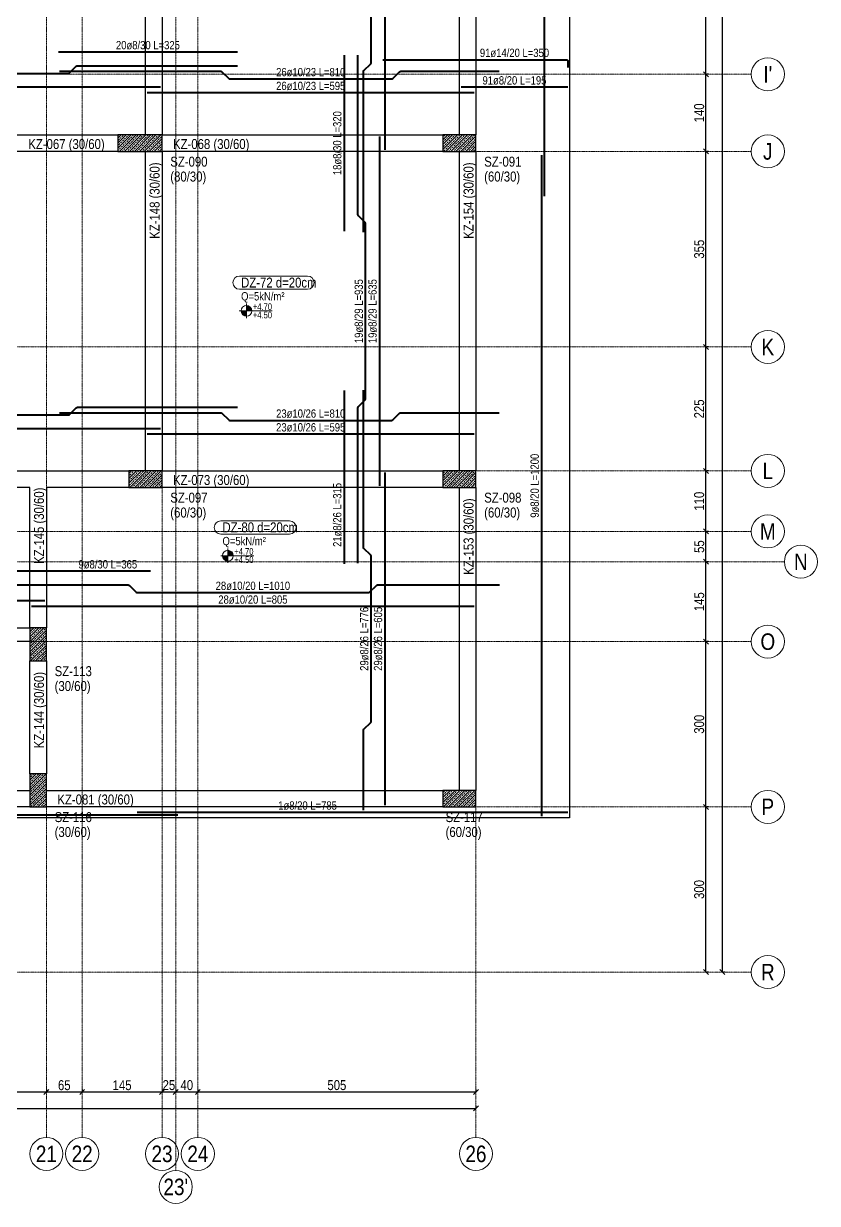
# Model space of a CAD drawing. Header units: millimetres. Extents: x 2356 to 11074, y 522 to 6020.
# Drawn here: x 9632 to 11074, y 522 to 2664 of the extents above; entities that cross this region are included whole.
import ezdxf
from ezdxf.enums import TextEntityAlignment as Align

# ---------------------------------------------------------------- set-up
doc = ezdxf.new("R2010")
doc.units = ezdxf.units.MM
doc.linetypes.add('DASHED', pattern=[0.75, 0.5, -0.25])
for name, color, linetype, lineweight in [('AKS BALONU (BEYKENT)', 7, 'Continuous', 20), ('AKS CIZGISI (BEYKENT)', 252, 'DASHED', 20), ('AKS OLCU (BEYKENT)', 200, 'Continuous', 20), ('AKS YAZISI (BEYKENT)', 3, 'Continuous', 20), ('DONATI (BEYKENT)', 4, 'Continuous', 40), ('DONATI YAZISI (BEYKENT)', 3, 'Continuous', 20), ('DOSEME ISMI (BEYKENT)', 9, 'Continuous', 20), ('DOSEME PAFTA (BEYKENT)', 3, 'Continuous', 20), ('KAT SINIRI (BEYKENT)', 41, 'Continuous', 25), ('KIRIS (BEYKENT)', 2, 'Continuous', 30), ('KIRIS ISMI (BEYKENT)', 40, 'Continuous', 20), ('KOLON (BEYKENT)', 3, 'Continuous', 30), ('KOLON ISMI (BEYKENT)', 91, 'Continuous', 20), ('KOT CIZGISI (BEYKENT)', 7, 'Continuous', 20), ('KOT YAZI (BEYKENT)', 7, 'Continuous', 20), ('TARAMA (BEYKENT)', 252, 'Continuous', 20), ('YUK YAZISI (BEYKENT)', 140, 'Continuous', 20)]:
    doc.layers.add(name, color=color, linetype=linetype, lineweight=lineweight)
doc.styles.add('DONATI YAZISI (BEYKENT)', font='')
doc.styles.add('YAZI (BEYKENT)', font='')
doc.styles.get('DONATI YAZISI (BEYKENT)').set_extended_font_data('Bahnschrift Light Condensed')
doc.styles.get('YAZI (BEYKENT)').set_extended_font_data('Bahnschrift Light Condensed')
doc.dimstyles.new('AKS_OLCU_100', dxfattribs={"dimtxt": 18, "dimasz": 4.5, "dimexe": 1.875, "dimexo": 4.5, "dimgap": 3, "dimtad": 1, "dimdec": 0, "dimrnd": 0.5, "dimzin": 12, "dimdsep": 46, "dimtxsty": 'YAZI (BEYKENT)', "dimtsz": 4.5, "dimcen": 0.09, "dimclrt": 7, "dimadec": 0, "dimazin": 0, "dimtfac": 1, "dimtdec": 4, "dimtix": 1, "dimtmove": 0, "dimatfit": 3, "dimfxl": 1, "dimtolj": 1, "dimtzin": 0, "dimarcsym": 0})
pattern_1 = [(45, (-86089.6365, -4262.8825), (-4.49012806, 4.49012806), []), (45, (-86085.1463, -4262.8825), (-4.49012806, 4.49012806), [3.175, -1.5875])]

# ---------------------------------------------------------------- blocks, each defined once
blk = doc.blocks.new('*D313')
at = {"layer": 'AKS OLCU (BEYKENT)', "color": 0, "lineweight": -2, "transparency": 16777216}
for p, q in [((3009, 690.3), (3018, 699.3)), ((3013.5, 699.3), (3013.5, 696.7)), ((3013.5, 694.8), (10453.5, 694.8)), ((10449, 690.3), (10458, 699.3)), ((10453.5, 699.3), (10453.5, 696.7))]:
    blk.add_line(p, q, dxfattribs=at)
at = {"layer": 'Defpoints', "color": 0, "transparency": 16777216}
for p in [(3013.5, 694.8), (10453.5, 694.8), (10453.5, 694.8)]:
    blk.add_point(p, dxfattribs=at)
at = {"layer": 'AKS OLCU (BEYKENT)', "color": 7, "transparency": 16777216, "insert": (6733.5, 707), "char_height": 18, "attachment_point": 5, "style": 'YAZI (BEYKENT)'}
blk.add_mtext('\\A1;7440', dxfattribs=at)
blk = doc.blocks.new('*D343')
at = {"layer": 'AKS OLCU (BEYKENT)', "color": 0, "lineweight": -2, "transparency": 16777216}
for p, q in [((9194, 720.3), (9203, 729.3)), ((9198.5, 729.3), (9198.5, 726.7)), ((9669, 720.3), (9678, 729.3)), ((9673.5, 729.3), (9673.5, 726.7)), ((9198.5, 724.8), (9673.5, 724.8))]:
    blk.add_line(p, q, dxfattribs=at)
at = {"layer": 'Defpoints', "color": 0, "transparency": 16777216}
for p in [(9198.5, 724.8), (9673.5, 724.8), (9673.5, 724.8)]:
    blk.add_point(p, dxfattribs=at)
at = {"layer": 'AKS OLCU (BEYKENT)', "color": 7, "transparency": 16777216, "insert": (9436, 736.9), "char_height": 18, "attachment_point": 5, "style": 'YAZI (BEYKENT)'}
blk.add_mtext('\\A1;475', dxfattribs=at)
blk = doc.blocks.new('*D344')
at = {"layer": 'AKS OLCU (BEYKENT)', "color": 0, "lineweight": -2, "transparency": 16777216}
for p, q in [((9669, 720.3), (9678, 729.3)), ((9673.5, 729.3), (9673.5, 726.7)), ((9734, 720.3), (9743, 729.3)), ((9738.5, 729.3), (9738.5, 726.7)), ((9673.5, 724.8), (9738.5, 724.8))]:
    blk.add_line(p, q, dxfattribs=at)
at = {"layer": 'Defpoints', "color": 0, "transparency": 16777216}
for p in [(9673.5, 724.8), (9738.5, 724.8), (9738.5, 724.8)]:
    blk.add_point(p, dxfattribs=at)
at = {"layer": 'AKS OLCU (BEYKENT)', "color": 7, "transparency": 16777216, "insert": (9706, 736.9), "char_height": 18, "attachment_point": 5, "style": 'YAZI (BEYKENT)'}
blk.add_mtext('\\A1;65', dxfattribs=at)
blk = doc.blocks.new('*D345')
at = {"layer": 'AKS OLCU (BEYKENT)', "color": 0, "lineweight": -2, "transparency": 16777216}
for p, q in [((9734, 720.3), (9743, 729.3)), ((9738.5, 729.3), (9738.5, 726.7)), ((9879, 720.3), (9888, 729.3)), ((9883.5, 729.3), (9883.5, 726.7)), ((9738.5, 724.8), (9883.5, 724.8))]:
    blk.add_line(p, q, dxfattribs=at)
at = {"layer": 'Defpoints', "color": 0, "transparency": 16777216}
for p in [(9738.5, 724.8), (9883.5, 724.8), (9883.5, 724.8)]:
    blk.add_point(p, dxfattribs=at)
at = {"layer": 'AKS OLCU (BEYKENT)', "color": 7, "transparency": 16777216, "insert": (9811, 736.9), "char_height": 18, "attachment_point": 5, "style": 'YAZI (BEYKENT)'}
blk.add_mtext('\\A1;145', dxfattribs=at)
blk = doc.blocks.new('*D346')
at = {"layer": 'AKS OLCU (BEYKENT)', "color": 0, "lineweight": -2, "transparency": 16777216}
for p, q in [((9879, 720.3), (9888, 729.3)), ((9883.5, 729.3), (9883.5, 726.7)), ((9904, 720.3), (9913, 729.3)), ((9908.5, 729.3), (9908.5, 726.7)), ((9883.5, 724.8), (9908.5, 724.8))]:
    blk.add_line(p, q, dxfattribs=at)
at = {"layer": 'Defpoints', "color": 0, "transparency": 16777216}
for p in [(9883.5, 724.8), (9908.5, 724.8), (9908.5, 724.8)]:
    blk.add_point(p, dxfattribs=at)
at = {"layer": 'AKS OLCU (BEYKENT)', "color": 7, "transparency": 16777216, "insert": (9896, 737), "char_height": 18, "attachment_point": 5, "style": 'YAZI (BEYKENT)'}
blk.add_mtext('\\A1;25', dxfattribs=at)
blk = doc.blocks.new('*D347')
at = {"layer": 'AKS OLCU (BEYKENT)', "color": 0, "lineweight": -2, "transparency": 16777216}
for p, q in [((9904, 720.3), (9913, 729.3)), ((9908.5, 729.3), (9908.5, 726.7)), ((9944, 720.3), (9953, 729.3)), ((9948.5, 729.3), (9948.5, 726.7)), ((9908.5, 724.8), (9948.5, 724.8))]:
    blk.add_line(p, q, dxfattribs=at)
at = {"layer": 'Defpoints', "color": 0, "transparency": 16777216}
for p in [(9908.5, 724.8), (9948.5, 724.8), (9948.5, 724.8)]:
    blk.add_point(p, dxfattribs=at)
at = {"layer": 'AKS OLCU (BEYKENT)', "color": 7, "transparency": 16777216, "insert": (9928.5, 737), "char_height": 18, "attachment_point": 5, "style": 'YAZI (BEYKENT)'}
blk.add_mtext('\\A1;40', dxfattribs=at)
blk = doc.blocks.new('*D348')
at = {"layer": 'AKS OLCU (BEYKENT)', "color": 0, "lineweight": -2, "transparency": 16777216}
for p, q in [((9944, 720.3), (9953, 729.3)), ((9948.5, 729.3), (9948.5, 726.7)), ((10449, 720.3), (10458, 729.3)), ((10453.5, 729.3), (10453.5, 726.7)), ((9948.5, 724.8), (10453.5, 724.8))]:
    blk.add_line(p, q, dxfattribs=at)
at = {"layer": 'Defpoints', "color": 0, "transparency": 16777216}
for p in [(9948.5, 724.8), (10453.5, 724.8), (10453.5, 724.8)]:
    blk.add_point(p, dxfattribs=at)
at = {"layer": 'AKS OLCU (BEYKENT)', "color": 7, "transparency": 16777216, "insert": (10201, 737), "char_height": 18, "attachment_point": 5, "style": 'YAZI (BEYKENT)'}
blk.add_mtext('\\A1;505', dxfattribs=at)
blk = doc.blocks.new('*D368')
at = {"layer": 'AKS OLCU (BEYKENT)', "color": 0, "lineweight": -2, "transparency": 16777216}
for p, q in [((10905.5, 5157.8), (10896.5, 5166.8)), ((10901, 942.3), (10901, 5162.3)), ((10905.5, 5162.3), (10902.9, 5162.3)), ((10905.5, 937.8), (10896.5, 946.8)), ((10905.5, 942.3), (10902.9, 942.3))]:
    blk.add_line(p, q, dxfattribs=at)
at = {"layer": 'Defpoints', "color": 0, "transparency": 16777216}
for p in [(10901, 5162.3), (10901, 5162.3), (10901, 942.3)]:
    blk.add_point(p, dxfattribs=at)
at = {"layer": 'AKS OLCU (BEYKENT)', "color": 7, "transparency": 16777216, "insert": (10888.9, 3052.3), "char_height": 18, "attachment_point": 5, "rotation": 90, "style": 'YAZI (BEYKENT)'}
blk.add_mtext('\\A1;4220', dxfattribs=at)
blk = doc.blocks.new('*D369')
at = {"layer": 'AKS OLCU (BEYKENT)', "color": 0, "lineweight": -2, "transparency": 16777216}
for p, q in [((10875.5, 1237.8), (10866.5, 1246.8)), ((10871, 942.3), (10871, 1242.3)), ((10875.5, 1242.3), (10872.9, 1242.3)), ((10875.5, 937.8), (10866.5, 946.8)), ((10875.5, 942.3), (10872.9, 942.3))]:
    blk.add_line(p, q, dxfattribs=at)
at = {"layer": 'Defpoints', "color": 0, "transparency": 16777216}
for p in [(10871, 1242.3), (10871, 1242.3), (10871, 942.3)]:
    blk.add_point(p, dxfattribs=at)
at = {"layer": 'AKS OLCU (BEYKENT)', "color": 7, "transparency": 16777216, "insert": (10858.9, 1092.3), "char_height": 18, "attachment_point": 5, "rotation": 90, "style": 'YAZI (BEYKENT)'}
blk.add_mtext('\\A1;300', dxfattribs=at)
blk = doc.blocks.new('*D370')
at = {"layer": 'AKS OLCU (BEYKENT)', "color": 0, "lineweight": -2, "transparency": 16777216}
for p, q in [((10875.5, 1537.8), (10866.5, 1546.8)), ((10871, 1242.3), (10871, 1542.3)), ((10875.5, 1542.3), (10872.9, 1542.3)), ((10875.5, 1237.8), (10866.5, 1246.8)), ((10875.5, 1242.3), (10872.9, 1242.3))]:
    blk.add_line(p, q, dxfattribs=at)
at = {"layer": 'Defpoints', "color": 0, "transparency": 16777216}
for p in [(10871, 1542.3), (10871, 1542.3), (10871, 1242.3)]:
    blk.add_point(p, dxfattribs=at)
at = {"layer": 'AKS OLCU (BEYKENT)', "color": 7, "transparency": 16777216, "insert": (10858.9, 1392.3), "char_height": 18, "attachment_point": 5, "rotation": 90, "style": 'YAZI (BEYKENT)'}
blk.add_mtext('\\A1;300', dxfattribs=at)
blk = doc.blocks.new('*D371')
at = {"layer": 'AKS OLCU (BEYKENT)', "color": 0, "lineweight": -2, "transparency": 16777216}
for p, q in [((10875.5, 1682.8), (10866.5, 1691.8)), ((10871, 1542.3), (10871, 1687.3)), ((10875.5, 1687.3), (10872.9, 1687.3)), ((10875.5, 1537.8), (10866.5, 1546.8)), ((10875.5, 1542.3), (10872.9, 1542.3))]:
    blk.add_line(p, q, dxfattribs=at)
at = {"layer": 'Defpoints', "color": 0, "transparency": 16777216}
for p in [(10871, 1687.3), (10871, 1687.3), (10871, 1542.3)]:
    blk.add_point(p, dxfattribs=at)
at = {"layer": 'AKS OLCU (BEYKENT)', "color": 7, "transparency": 16777216, "insert": (10859, 1614.8), "char_height": 18, "attachment_point": 5, "rotation": 90, "style": 'YAZI (BEYKENT)'}
blk.add_mtext('\\A1;145', dxfattribs=at)
blk = doc.blocks.new('*D372')
at = {"layer": 'AKS OLCU (BEYKENT)', "color": 0, "lineweight": -2, "transparency": 16777216}
for p, q in [((10875.5, 1737.8), (10866.5, 1746.8)), ((10871, 1687.3), (10871, 1742.3)), ((10875.5, 1742.3), (10872.9, 1742.3)), ((10875.5, 1682.8), (10866.5, 1691.8)), ((10875.5, 1687.3), (10872.9, 1687.3))]:
    blk.add_line(p, q, dxfattribs=at)
at = {"layer": 'Defpoints', "color": 0, "transparency": 16777216}
for p in [(10871, 1742.3), (10871, 1742.3), (10871, 1687.3)]:
    blk.add_point(p, dxfattribs=at)
at = {"layer": 'AKS OLCU (BEYKENT)', "color": 7, "transparency": 16777216, "insert": (10859, 1714.8), "char_height": 18, "attachment_point": 5, "rotation": 90, "style": 'YAZI (BEYKENT)'}
blk.add_mtext('\\A1;55', dxfattribs=at)
blk = doc.blocks.new('*D373')
at = {"layer": 'AKS OLCU (BEYKENT)', "color": 0, "lineweight": -2, "transparency": 16777216}
for p, q in [((10875.5, 1847.8), (10866.5, 1856.8)), ((10871, 1742.3), (10871, 1852.3)), ((10875.5, 1852.3), (10872.9, 1852.3)), ((10875.5, 1737.8), (10866.5, 1746.8)), ((10875.5, 1742.3), (10872.9, 1742.3))]:
    blk.add_line(p, q, dxfattribs=at)
at = {"layer": 'Defpoints', "color": 0, "transparency": 16777216}
for p in [(10871, 1852.3), (10871, 1852.3), (10871, 1742.3)]:
    blk.add_point(p, dxfattribs=at)
at = {"layer": 'AKS OLCU (BEYKENT)', "color": 7, "transparency": 16777216, "insert": (10858.9, 1797.3), "char_height": 18, "attachment_point": 5, "rotation": 90, "style": 'YAZI (BEYKENT)'}
blk.add_mtext('\\A1;110', dxfattribs=at)
blk = doc.blocks.new('*D374')
at = {"layer": 'AKS OLCU (BEYKENT)', "color": 0, "lineweight": -2, "transparency": 16777216}
for p, q in [((10875.5, 2072.8), (10866.5, 2081.8)), ((10871, 1852.3), (10871, 2077.3)), ((10875.5, 2077.3), (10872.9, 2077.3)), ((10875.5, 1847.8), (10866.5, 1856.8)), ((10875.5, 1852.3), (10872.9, 1852.3))]:
    blk.add_line(p, q, dxfattribs=at)
at = {"layer": 'Defpoints', "color": 0, "transparency": 16777216}
for p in [(10871, 2077.3), (10871, 2077.3), (10871, 1852.3)]:
    blk.add_point(p, dxfattribs=at)
at = {"layer": 'AKS OLCU (BEYKENT)', "color": 7, "transparency": 16777216, "insert": (10858.9, 1964.8), "char_height": 18, "attachment_point": 5, "rotation": 90, "style": 'YAZI (BEYKENT)'}
blk.add_mtext('\\A1;225', dxfattribs=at)
blk = doc.blocks.new('*D375')
at = {"layer": 'AKS OLCU (BEYKENT)', "color": 0, "lineweight": -2, "transparency": 16777216}
for p, q in [((10875.5, 2427.8), (10866.5, 2436.8)), ((10871, 2077.3), (10871, 2432.3)), ((10875.5, 2432.3), (10872.9, 2432.3)), ((10875.5, 2072.8), (10866.5, 2081.8)), ((10875.5, 2077.3), (10872.9, 2077.3))]:
    blk.add_line(p, q, dxfattribs=at)
at = {"layer": 'Defpoints', "color": 0, "transparency": 16777216}
for p in [(10871, 2432.3), (10871, 2432.3), (10871, 2077.3)]:
    blk.add_point(p, dxfattribs=at)
at = {"layer": 'AKS OLCU (BEYKENT)', "color": 7, "transparency": 16777216, "insert": (10858.9, 2254.8), "char_height": 18, "attachment_point": 5, "rotation": 90, "style": 'YAZI (BEYKENT)'}
blk.add_mtext('\\A1;355', dxfattribs=at)
blk = doc.blocks.new('*D376')
at = {"layer": 'AKS OLCU (BEYKENT)', "color": 0, "lineweight": -2, "transparency": 16777216}
for p, q in [((10875.5, 2567.8), (10866.5, 2576.8)), ((10871, 2432.3), (10871, 2572.3)), ((10875.5, 2572.3), (10872.9, 2572.3)), ((10875.5, 2427.8), (10866.5, 2436.8)), ((10875.5, 2432.3), (10872.9, 2432.3))]:
    blk.add_line(p, q, dxfattribs=at)
at = {"layer": 'Defpoints', "color": 0, "transparency": 16777216}
for p in [(10871, 2572.3), (10871, 2572.3), (10871, 2432.3)]:
    blk.add_point(p, dxfattribs=at)
at = {"layer": 'AKS OLCU (BEYKENT)', "color": 7, "transparency": 16777216, "insert": (10858.9, 2502.3), "char_height": 18, "attachment_point": 5, "rotation": 90, "style": 'YAZI (BEYKENT)'}
blk.add_mtext('\\A1;140', dxfattribs=at)
blk = doc.blocks.new('*D377')
at = {"layer": 'AKS OLCU (BEYKENT)', "color": 0, "lineweight": -2, "transparency": 16777216}
for p, q in [((10875.5, 3037.8), (10866.5, 3046.8)), ((10871, 2572.3), (10871, 3042.3)), ((10875.5, 3042.3), (10872.9, 3042.3)), ((10875.5, 2567.8), (10866.5, 2576.8)), ((10875.5, 2572.3), (10872.9, 2572.3))]:
    blk.add_line(p, q, dxfattribs=at)
at = {"layer": 'Defpoints', "color": 0, "transparency": 16777216}
for p in [(10871, 3042.3), (10871, 3042.3), (10871, 2572.3)]:
    blk.add_point(p, dxfattribs=at)
at = {"layer": 'AKS OLCU (BEYKENT)', "color": 7, "transparency": 16777216, "insert": (10858.9, 2807.3), "char_height": 18, "attachment_point": 5, "rotation": 90, "style": 'YAZI (BEYKENT)'}
blk.add_mtext('\\A1;470', dxfattribs=at)

msp = doc.modelspace()

# ---------------------------------------------------------------- hatches: boundary and pattern name
at = {"layer": 'KOT CIZGISI (BEYKENT)', "true_color": 0x000000}
h = msp.add_hatch(color=18, dxfattribs=at)
h.dxf.hatch_style = 1
h.paths.add_polyline_path([(10036.8, 2142.8), (10027.1, 2142.8, 0.414214), (10036.8, 2133)])
h = msp.add_hatch(color=18, dxfattribs=at)
h.dxf.hatch_style = 1
h.paths.add_polyline_path([(10036.8, 2152.6), (10036.8, 2142.8), (10046.6, 2142.8, 0.414214)])
h = msp.add_hatch(color=18, dxfattribs=at)
h.dxf.hatch_style = 1
h.paths.add_polyline_path([(10003.1, 1698.3), (9993.3, 1698.3, 0.414214), (10003.1, 1688.6)])
h = msp.add_hatch(color=18, dxfattribs=at)
h.dxf.hatch_style = 1
h.paths.add_polyline_path([(10003.1, 1708.1), (10003.1, 1698.3), (10012.9, 1698.3, 0.414214)])
at = {"layer": 'TARAMA (BEYKENT)'}
h = msp.add_hatch(dxfattribs=at)
h.set_pattern_fill('ANSI33', color=256, style=0)
h.set_pattern_definition(pattern_1)
h.paths.add_polyline_path([(9803.5, 2432.3), (9883.5, 2432.3), (9883.5, 2462.3), (9803.5, 2462.3)], flags=16)
h = msp.add_hatch(dxfattribs=at)
h.set_pattern_fill('ANSI33', color=256, style=0)
h.set_pattern_definition(pattern_1)
h.paths.add_polyline_path([(10393.5, 2432.3), (10453.5, 2432.3), (10453.5, 2462.3), (10393.5, 2462.3)], flags=16)
h = msp.add_hatch(dxfattribs=at)
h.set_pattern_fill('ANSI33', color=256, style=0)
h.set_pattern_definition(pattern_1)
h.paths.add_polyline_path([(9823.5, 1822.3), (9883.5, 1822.3), (9883.5, 1852.3), (9823.5, 1852.3)], flags=16)
h = msp.add_hatch(dxfattribs=at)
h.set_pattern_fill('ANSI33', color=256, style=0)
h.set_pattern_definition(pattern_1)
h.paths.add_polyline_path([(10393.5, 1822.3), (10453.5, 1822.3), (10453.5, 1852.3), (10393.5, 1852.3)], flags=16)
h = msp.add_hatch(dxfattribs=at)
h.set_pattern_fill('ANSI33', color=256, style=0)
h.set_pattern_definition(pattern_1)
h.paths.add_polyline_path([(9643.5, 1507.3), (9673.5, 1507.3), (9673.5, 1567.3), (9643.5, 1567.3)], flags=16)
h = msp.add_hatch(dxfattribs=at)
h.set_pattern_fill('ANSI33', color=256, style=0)
h.set_pattern_definition(pattern_1)
h.paths.add_polyline_path([(9643.5, 1242.3), (9673.5, 1242.3), (9673.5, 1302.3), (9643.5, 1302.3)], flags=16)
h = msp.add_hatch(dxfattribs=at)
h.set_pattern_fill('ANSI33', color=256, style=0)
h.set_pattern_definition(pattern_1)
h.paths.add_polyline_path([(10393.5, 1242.3), (10453.5, 1242.3), (10453.5, 1272.3), (10393.5, 1272.3)], flags=16)

# ---------------------------------------------------------------- linework, layer by layer
at = {"layer": 'AKS BALONU (BEYKENT)'}
for centre in [(10983.5, 2572.3), (10983.5, 2432.3), (10983.5, 2077.3), (10983.5, 1852.3), (10983.5, 1742.3), (11043.5, 1687.3), (10983.5, 1542.3), (10983.5, 1242.3), (10983.5, 942.3), (9673.5, 612.3), (9738.5, 612.3), (9883.5, 612.3), (9948.5, 612.3), (10453.5, 612.3), (9908.5, 552.3)]:
    msp.add_circle(centre, 30, dxfattribs=at)
at = {"layer": 'AKS CIZGISI (BEYKENT)', "color": 175, "true_color": 0x4554a5}
for p, q in [((9908.5, 582.3), (9908.5, 5722.3)), ((2713.5, 2572.3), (10953.5, 2572.3))]:
    msp.add_line(p, q, dxfattribs=at)
at = {"layer": 'AKS CIZGISI (BEYKENT)'}
for p, q in [((9673.5, 642.3), (9673.5, 5662.3)), ((9738.5, 642.3), (9738.5, 5662.3)), ((9883.5, 642.3), (9883.5, 5662.3)), ((9948.5, 642.3), (9948.5, 5662.3)), ((10453.5, 642.3), (10453.5, 5662.3)), ((2713.5, 2432.3), (10953.5, 2432.3)), ((2713.5, 2077.3), (10953.5, 2077.3)), ((2713.5, 1852.3), (10953.5, 1852.3)), ((2713.5, 1742.3), (10953.5, 1742.3)), ((2653.5, 1687.3), (11013.5, 1687.3)), ((2713.5, 1542.3), (10953.5, 1542.3)), ((2713.5, 1242.3), (10953.5, 1242.3)), ((2713.5, 942.3), (10953.5, 942.3))]:
    msp.add_line(p, q, dxfattribs=at)
at = {"layer": 'DONATI (BEYKENT)'}
for points in [[(10577.6, 3551.1), (10577.6, 2351.1)], [(10288.2, 3069.3), (10288.2, 2435.3)], [(10020.5, 2612.8), (9695.3, 2612.8)], [(10214.2, 2607.3), (10214.2, 2287.3)], [(9880.5, 2548.8), (9201.5, 2548.8)], [(10450.5, 2538.8), (9856.5, 2538.8)], [(10620.5, 2548.8), (10426.5, 2548.8)], [(10278.2, 2459.3), (10278.2, 1825.3)], [(10572.6, 2425.3), (10572.6, 1225.3)], [(10214.2, 1998.3), (10214.2, 1683.8)], [(9880.5, 1928.9), (9201.5, 1928.9)], [(10450.5, 1918.9), (9856.5, 1918.9)], [(10288.2, 1849.3), (10288.2, 1245.3)], [(9862.5, 1670.2), (9497, 1670.2)], [(9670.5, 1616.2), (9036.5, 1616.2)], [(10450.5, 1606.2), (9646.5, 1606.2)], [(9912.3, 1227.3), (9312.3, 1227.3)], [(10620.5, 1232.3), (9838.1, 1232.3)]]:
    msp.add_lwpolyline(points, dxfattribs=at)
for points in [[(10249.2, 2285.8), (10249.2, 2577.1, -0.198912), (10250.1, 2579.2), (10262.4, 2591.5, 0.198912), (10263.2, 2593.6), (10263.2, 2911.1, 0.198912), (10262.4, 2913.2), (10250.1, 2925.5, -0.198912), (10249.2, 2927.6), (10249.2, 3213.8)], [(10239.2, 1684.8), (10239.2, 1967.1, -0.198912), (10240.1, 1969.2), (10252.4, 1981.5, 0.198912), (10253.2, 1983.6), (10253.2, 2301.1, 0.198912), (10252.4, 2303.2), (10240.1, 2315.5, -0.198912), (10239.2, 2317.6), (10239.2, 2607.3)], [(10284.5, 2598.8), (10617.5, 2598.8, -0.414214), (10620.5, 2595.8), (10620.5, 2584.8)], [(9067.8, 2587.8), (9352.3, 2587.8, -0.198912), (9354.4, 2586.9), (9366.7, 2574.7, 0.198912), (9368.8, 2573.8), (9713.3, 2573.8, 0.198912), (9715.4, 2574.7), (9727.7, 2586.9, -0.198912), (9729.8, 2587.8), (10020.5, 2587.8)], [(9697.3, 2577.8), (9990.3, 2577.8, -0.198912), (9992.4, 2576.9), (10004.7, 2564.7, 0.198912), (10006.8, 2563.8), (10300.3, 2563.8, 0.198912), (10302.4, 2564.7), (10314.7, 2576.9, -0.198912), (10316.8, 2577.8), (10495.8, 2577.8)], [(10249.2, 1236.1), (10249.2, 1381.1, -0.198912), (10250.1, 1383.2), (10262.4, 1395.5, 0.198912), (10263.2, 1397.6), (10263.2, 1697.1, 0.198912), (10262.4, 1699.2), (10250.1, 1711.5, -0.198912), (10249.2, 1713.6), (10249.2, 1998.8)], [(9067.8, 1967.9), (9352.3, 1967.9, -0.198912), (9354.4, 1967), (9366.7, 1954.8, 0.198912), (9368.8, 1953.9), (9713.3, 1953.9, 0.198912), (9715.4, 1954.8), (9727.7, 1967, -0.198912), (9729.8, 1967.9), (10020.5, 1967.9)], [(9697.3, 1957.9), (9990.3, 1957.9, -0.198912), (9992.4, 1957), (10004.7, 1944.8, 0.198912), (10006.8, 1943.9), (10300.3, 1943.9, 0.198912), (10302.4, 1944.8), (10314.7, 1957, -0.198912), (10316.8, 1957.9), (10495.8, 1957.9)], [(9498, 1645.2), (9822.3, 1645.2, -0.198912), (9824.4, 1644.3), (9836.7, 1632.1, 0.198912), (9838.8, 1631.2), (10258.3, 1631.2, 0.198912), (10260.4, 1632.1), (10272.7, 1644.3, -0.198912), (10274.8, 1645.2), (10496.3, 1645.2)]]:
    msp.add_lwpolyline(points, format="xyb", dxfattribs=at)
at = {"layer": 'DOSEME PAFTA (BEYKENT)'}
for points in [[(10024.1, 2206.1), (10147.6, 2206.1, -1), (10147.6, 2182.1), (10024.1, 2182.1, -1)], [(9990.3, 1761.6), (10115, 1761.6, -1), (10115, 1737.6), (9990.3, 1737.6, -1)]]:
    msp.add_lwpolyline(points, format="xyb", close=True, dxfattribs=at)
at = {"layer": 'KAT SINIRI (BEYKENT)'}
msp.add_lwpolyline([(3513.5, 4740.2), (4135.7, 5362.3), (5533.5, 5362.3), (5533.5, 5332.3), (8633.5, 5332.3), (8633.5, 5362.3), (10031.4, 5362.3), (10653.5, 4740.2), (10653.5, 3042.3), (10623.5, 3042.3), (10623.5, 1222.3), (8183.5, 1222.3), (8183.5, 1872.3), (8463.5, 1872.3), (8463.5, 3022.3), (5733.5, 3022.3), (5733.5, 1572.3), (3543.5, 1572.3), (3543.5, 3042.3), (3513.5, 3042.3)], close=True, dxfattribs=at)
at = {"layer": 'KIRIS (BEYKENT)'}
for p, q in [((9853.5, 2462.3), (9853.5, 3042.3)), ((9883.5, 3042.3), (9883.5, 2462.3)), ((10423.5, 2462.3), (10423.5, 3042.3)), ((10453.5, 3042.3), (10453.5, 2462.3)), ((9423.5, 2462.3), (9803.5, 2462.3)), ((9883.5, 2462.3), (10393.5, 2462.3)), ((9803.5, 2432.3), (9423.5, 2432.3)), ((9853.5, 1852.3), (9853.5, 2432.3)), ((10393.5, 2432.3), (9883.5, 2432.3)), ((9883.5, 2432.3), (9883.5, 1852.3)), ((10423.5, 1852.3), (10423.5, 2432.3)), ((10453.5, 2432.3), (10453.5, 1852.3)), ((9233.5, 1852.3), (9823.5, 1852.3)), ((9883.5, 1852.3), (10393.5, 1852.3)), ((9643.5, 1822.3), (9233.5, 1822.3)), ((9643.5, 1567.3), (9643.5, 1822.3)), ((9823.5, 1822.3), (9673.5, 1822.3)), ((9673.5, 1822.3), (9673.5, 1567.3)), ((10393.5, 1822.3), (9883.5, 1822.3)), ((10423.5, 1272.3), (10423.5, 1822.3)), ((10453.5, 1822.3), (10453.5, 1272.3)), ((9063.5, 1567.3), (9643.5, 1567.3)), ((9643.5, 1542.3), (9063.5, 1542.3)), ((9643.5, 1302.3), (9643.5, 1507.3)), ((9673.5, 1507.3), (9673.5, 1302.3)), ((9063.5, 1272.3), (9643.5, 1272.3)), ((9673.5, 1272.3), (10393.5, 1272.3)), ((9643.5, 1242.3), (9063.5, 1242.3)), ((10393.5, 1242.3), (9673.5, 1242.3))]:
    msp.add_line(p, q, dxfattribs=at)
at = {"layer": 'KOLON (BEYKENT)'}
for points in [[(9803.5, 2432.3), (9883.5, 2432.3), (9883.5, 2462.3), (9803.5, 2462.3)], [(10393.5, 2432.3), (10453.5, 2432.3), (10453.5, 2462.3), (10393.5, 2462.3)], [(9823.5, 1822.3), (9883.5, 1822.3), (9883.5, 1852.3), (9823.5, 1852.3)], [(10393.5, 1822.3), (10453.5, 1822.3), (10453.5, 1852.3), (10393.5, 1852.3)], [(9643.5, 1507.3), (9673.5, 1507.3), (9673.5, 1567.3), (9643.5, 1567.3)], [(9643.5, 1242.3), (9673.5, 1242.3), (9673.5, 1302.3), (9643.5, 1302.3)], [(10393.5, 1242.3), (10453.5, 1242.3), (10453.5, 1272.3), (10393.5, 1272.3)]]:
    msp.add_lwpolyline(points, close=True, dxfattribs=at)
at = {"layer": 'KOT CIZGISI (BEYKENT)'}
for p, q in [((10023.8, 2142.8), (10083.8, 2142.8)), ((10036.8, 2155.9), (10036.8, 2129.8)), ((9990.1, 1698.3), (10050.1, 1698.3)), ((10003.1, 1711.4), (10003.1, 1685.3))]:
    msp.add_line(p, q, dxfattribs=at)
for centre in [(10036.8, 2142.8), (10003.1, 1698.3)]:
    msp.add_circle(centre, 9.78, dxfattribs=at)

# ---------------------------------------------------------------- texts
at = {"layer": 'AKS YAZISI (BEYKENT)', "style": 'YAZI (BEYKENT)'}
for s, p in [("I'", (10983.5, 2572.3)), ('J', (10983.5, 2432.3)), ('K', (10983.5, 2077.3)), ('L', (10983.5, 1852.3)), ('M', (10983.5, 1742.3)), ('N', (11043.5, 1687.3)), ('O', (10983.5, 1542.3)), ('P', (10983.5, 1242.3)), ('R', (10983.5, 942.3)), ('21', (9673.5, 612.3)), ('22', (9738.5, 612.3)), ('23', (9883.5, 612.3)), ('24', (9948.5, 612.3)), ('26', (10453.5, 612.3)), ("23'", (9908.5, 552.3))]:
    msp.add_text(s, height=30, dxfattribs=at).set_placement(p, align=Align.MIDDLE_CENTER)
at = {"layer": 'DONATI YAZISI (BEYKENT)', "style": 'DONATI YAZISI (BEYKENT)'}
for s, p in [('20ø8/30 L=325', (9857.9, 2625.3)), ('91ø14/20 L=350', (10523.5, 2611.3)), ('26ø10/23 L=810', (10153.5, 2576.3)), ('26ø10/23 L=595', (10153.5, 2551.3)), ('91ø8/20 L=195', (10523.5, 2561.3)), ('23ø10/26 L=810', (10153.5, 1956.4)), ('23ø10/26 L=595', (10153.5, 1931.4)), ('9ø8/30 L=365', (9785.1, 1682.7)), ('28ø10/20 L=1010', (10048.5, 1643.7)), ('28ø10/20 L=805', (10048.5, 1618.7)), ('1ø8/20 L=785', (10147.8, 1244.8))]:
    msp.add_text(s, height=15, dxfattribs=at).set_placement(p, align=Align.MIDDLE_CENTER)
for s, p in [('18ø8/30 L=320', (10201.7, 2447.3)), ('19ø8/29 L=935', (10240.7, 2142.3)), ('19ø8/29 L=635', (10265.7, 2142.3)), ('9ø8/20 L=1200', (10560.1, 1825.3)), ('21ø8/26 L=315', (10201.7, 1772.3)), ('29ø8/26 L=776', (10250.7, 1547.3)), ('29ø8/26 L=605', (10275.7, 1547.3))]:
    msp.add_text(s, height=15, rotation=90, dxfattribs=at).set_placement(p, align=Align.MIDDLE_CENTER)
at = {"layer": 'DOSEME ISMI (BEYKENT)', "style": 'YAZI (BEYKENT)'}
for s, p in [('DZ-72 d=20cm', (10027.1, 2179.8)), ('DZ-80 d=20cm', (9993.3, 1735.4))]:
    msp.add_text(s, height=18, dxfattribs=at).set_placement(p, align=Align.BOTTOM_LEFT)
at = {"layer": 'KIRIS ISMI (BEYKENT)', "style": 'YAZI (BEYKENT)'}
for s, p in [('KZ-067 (30/60)', (9640.7, 2431.3)), ('KZ-068 (30/60)', (9903.5, 2431.3)), ('KZ-073 (30/60)', (9903.5, 1821.3)), ('KZ-081 (30/60)', (9693.5, 1241.3))]:
    msp.add_text(s, height=18, dxfattribs=at).set_placement(p, align=Align.BOTTOM_LEFT)
for s, p in [('KZ-148 (30/60)', (9884.5, 2412.3)), ('KZ-154 (30/60)', (10454.5, 2412.3)), ('KZ-145 (30/60)', (9674.5, 1822)), ('KZ-153 (30/60)', (10454.5, 1802.3)), ('KZ-144 (30/60)', (9674.5, 1487.3))]:
    msp.add_text(s, height=18, rotation=90, dxfattribs=at).set_placement(p, align=Align.BOTTOM_RIGHT)
at = {"layer": 'KOLON ISMI (BEYKENT)', "style": 'YAZI (BEYKENT)'}
for s, p in [('SZ-090', (9898.5, 2399.3)), ('SZ-091', (10468.5, 2399.3)), ('(80/30)', (9898.5, 2372.3)), ('(60/30)', (10468.5, 2372.3)), ('SZ-097', (9898.5, 1789.3)), ('SZ-098', (10468.5, 1789.3)), ('(60/30)', (9898.5, 1762.3)), ('(60/30)', (10468.5, 1762.3)), ('SZ-113', (9688.5, 1474.3)), ('(30/60)', (9688.5, 1447.3)), ('SZ-116', (9688.5, 1209.3)), ('SZ-117', (10398.4, 1209.3)), ('(30/60)', (9688.5, 1182.3)), ('(60/30)', (10398.4, 1182.3))]:
    msp.add_text(s, height=18, dxfattribs=at).set_placement(p, align=Align.BOTTOM_LEFT)
at = {"layer": 'KOT YAZI (BEYKENT)', "style": 'YAZI (BEYKENT)'}
for s, p in [('+4.70', (10048.5, 2140.8)), ('+4.50', (10048.5, 2125.8)), ('+4.70', (10014.8, 1696.4)), ('+4.50', (10014.8, 1681.4))]:
    msp.add_text(s, height=12, dxfattribs=at).set_placement(p, align=Align.BOTTOM_LEFT)
at = {"layer": 'YUK YAZISI (BEYKENT)', "style": 'YAZI (BEYKENT)'}
for p in [(10027.1, 2157.3), (9993.3, 1712.9)]:
    msp.add_text('Q=5kN/m²', height=15, dxfattribs=at).set_placement(p, align=Align.BOTTOM_LEFT)

# ---------------------------------------------------------------- dimensions: what is measured, and where the dimension line sits
at = {"layer": 'AKS OLCU (BEYKENT)'}
for p1, p2, picture, middle in [((10901, 942.3), (10901, 5162.3), '*D368', (10888.9, 3052.3)), ((10871, 2572.3), (10871, 3042.3), '*D377', (10858.9, 2807.3)), ((10871, 2432.3), (10871, 2572.3), '*D376', (10858.9, 2502.3)), ((10871, 2077.3), (10871, 2432.3), '*D375', (10858.9, 2254.8)), ((10871, 1852.3), (10871, 2077.3), '*D374', (10858.9, 1964.8)), ((10871, 1742.3), (10871, 1852.3), '*D373', (10858.9, 1797.3)), ((10871, 1687.3), (10871, 1742.3), '*D372', (10859, 1714.8)), ((10871, 1542.3), (10871, 1687.3), '*D371', (10859, 1614.8)), ((10871, 1242.3), (10871, 1542.3), '*D370', (10858.9, 1392.3)), ((10871, 942.3), (10871, 1242.3), '*D369', (10858.9, 1092.3)), ((9198.5, 724.8), (9673.5, 724.8), '*D343', (9436, 736.9)), ((9673.5, 724.8), (9738.5, 724.8), '*D344', (9706, 736.9)), ((9738.5, 724.8), (9883.5, 724.8), '*D345', (9811, 736.9)), ((9883.5, 724.8), (9908.5, 724.8), '*D346', (9896, 737)), ((9908.5, 724.8), (9948.5, 724.8), '*D347', (9928.5, 737)), ((9948.5, 724.8), (10453.5, 724.8), '*D348', (10201, 737)), ((3013.5, 694.8), (10453.5, 694.8), '*D313', (6733.5, 707))]:
    dim = msp.add_aligned_dim(p1=p1, p2=p2, distance=0, dimstyle='AKS_OLCU_100', dxfattribs=at)
    dim.commit()
    dim.dimension.update_dxf_attribs({"geometry": picture, "text_midpoint": middle})

doc.saveas('drawing.dxf')
